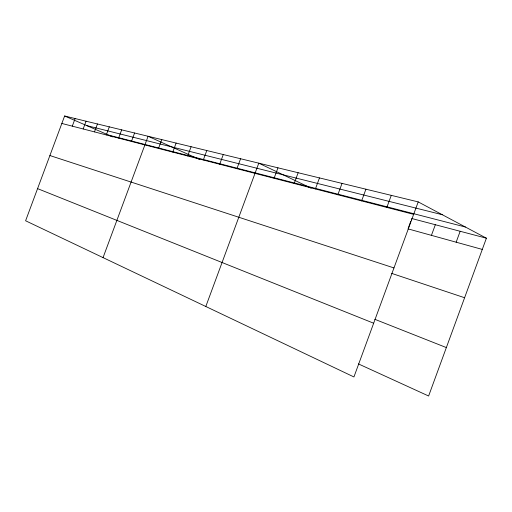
<?xml version="1.0" encoding="UTF-8"?>
<svg xmlns="http://www.w3.org/2000/svg" width="512" height="512" viewBox="0 0 512 512"><rect width="100%" height="100%" fill="white"/><g stroke="black" fill="none" stroke-linecap="round" stroke-linejoin="round"><path stroke-width="0.77" d="M456.16 242.195L460.16 231.277M418.214 201.901L353.933 376.954L25.6 220.774L64.621 115.994L418.214 201.901L486.4 238.195L428.621 396.006L358.413 363.904M337.843 194.771L342.035 183.392M361.613 200.915L365.926 189.197M386.835 207.43L391.27 195.354M408.275 228.134L410.714 221.478M411.258 220L411.802 218.522L486.4 238.195M431.437 235.354L435.334 224.73M203.296 160.006L206.803 150.534M219.693 164.243L223.283 154.541M236.909 168.691L240.589 158.746M205.811 306.496L258.784 163.168L311.155 188.198M274.08 178.291L277.946 167.821M294.176 183.488L298.144 172.73M315.398 188.973L319.475 177.914M72.294 126.157L75.13 118.547M83.168 128.966L86.061 121.203M94.496 131.891L97.44 123.968M106.298 134.938L109.306 126.848M118.605 138.118L121.677 129.856M131.456 141.44L134.592 132.992M103.053 257.613L148.09 136.275L199.699 159.546M158.509 148.429L161.786 139.597M172.755 152.115L176.109 143.078M187.674 155.968L191.098 146.72M86.778 125.613L442.31 214.726M108.646 135.11L465.44 227.034M61.843 123.456L413.645 214.355M408 228.87L482.285 249.427M49.894 155.539L393.965 267.936M391.654 273.376L464.602 297.734M374.797 319.29L446.355 347.571M37.568 188.627L373.664 323.219M64.621 115.994L112.755 136.896"/></g></svg>
